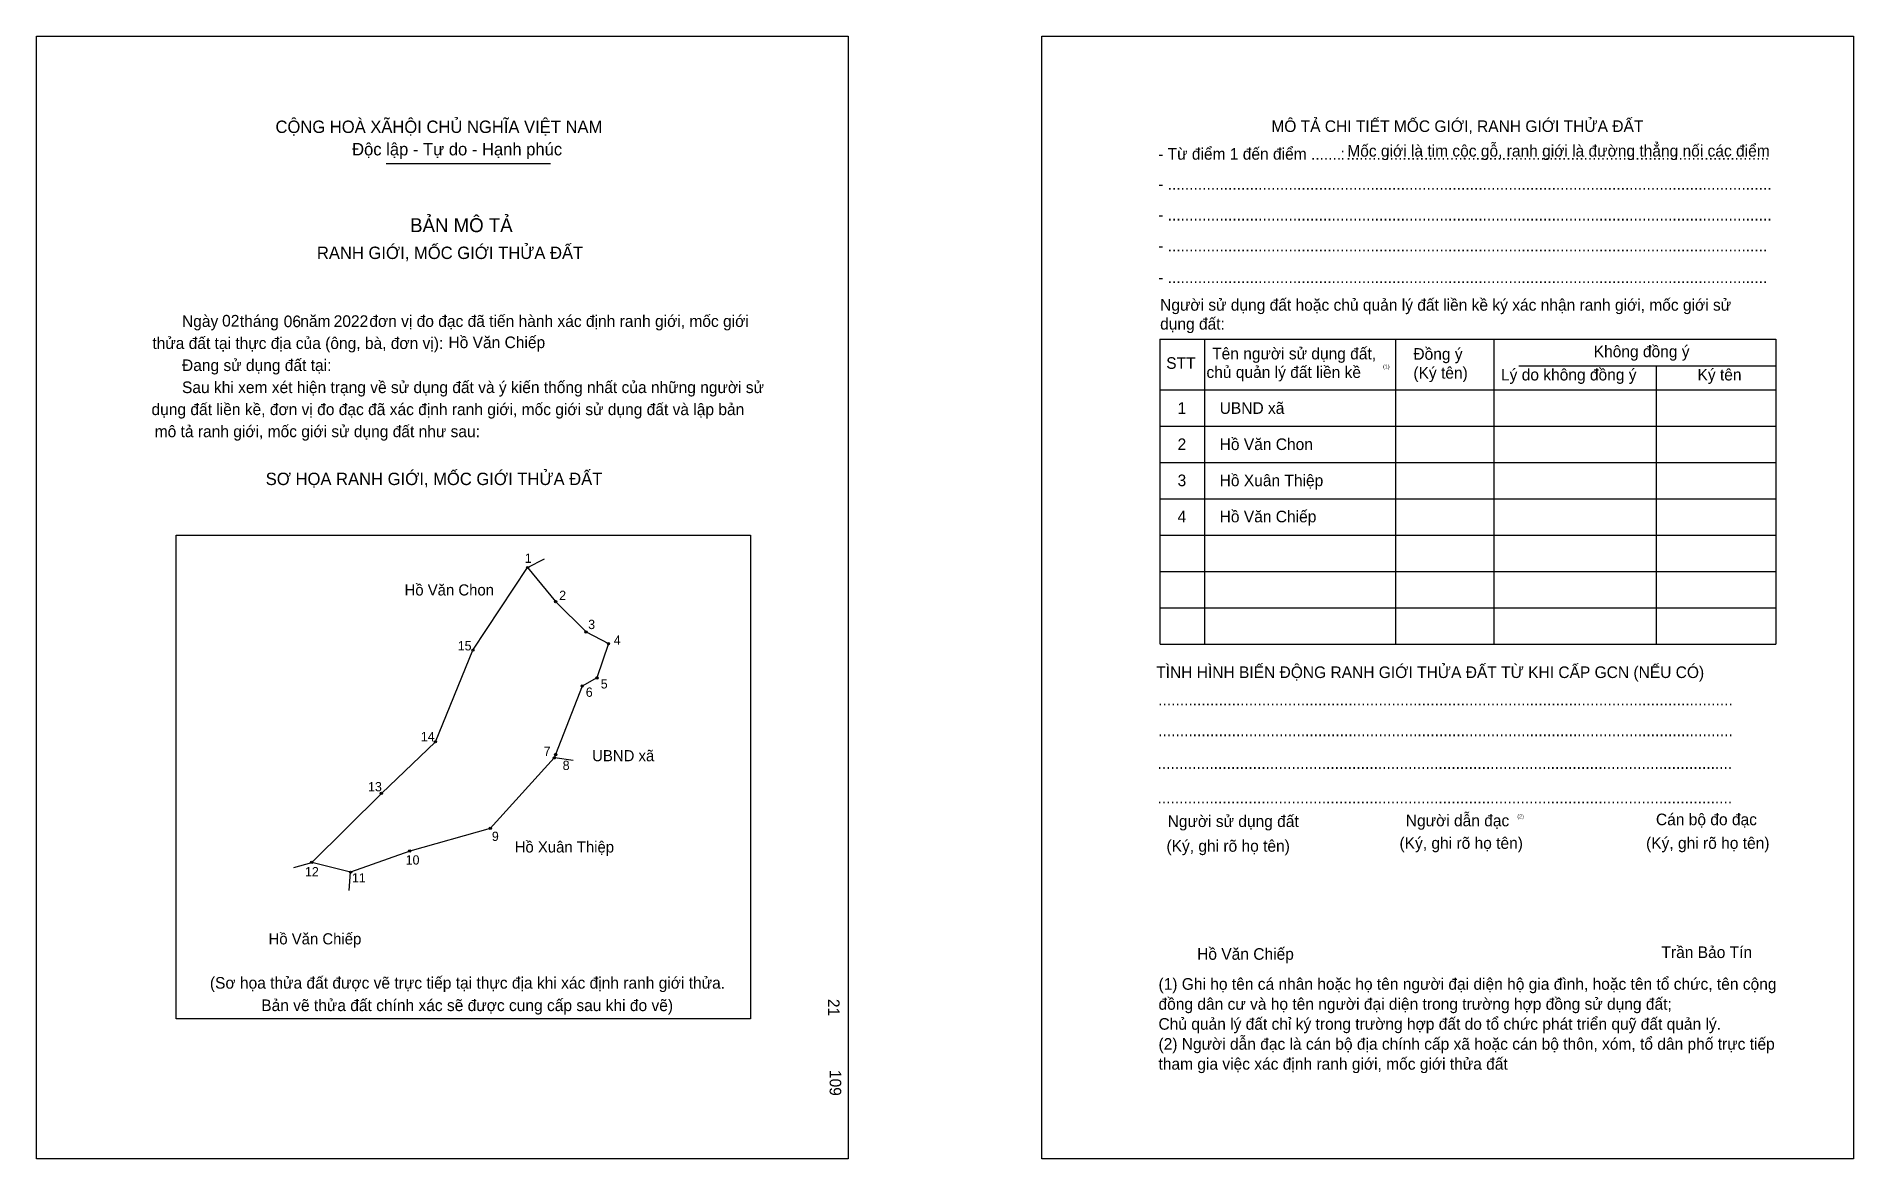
# Model space of a CAD drawing. Extents: x 547961 to 548569, y 1825328 to 1825704.
import ezdxf

# ---------------------------------------------------------------- set-up
doc = ezdxf.new("R2010")
doc.units = 0
for name, color, linetype in [('bmtKhungInTrang1', 7, 'Continuous'), ('bmtKhungInTrang2', 7, 'Continuous'), ('bmtNoiDung', 7, 'Continuous'), ('bmtTemplate', 7, 'Continuous'), ('CanhThua', 7, 'Continuous'), ('MocDinhThua', 7, 'Continuous'), ('RauThua', 7, 'Continuous'), ('SoHieuDinhThua', 7, 'Continuous'), ('TenChuLanCan', 7, 'Continuous')]:
    doc.layers.add(name, color=color, linetype=linetype)

msp = doc.modelspace()

# ---------------------------------------------------------------- linework, layer by layer
at = {"layer": 'bmtKhungInTrang1'}
msp.add_lwpolyline([(547961.38, 1825704.11), (548233, 1825704.11), (548233, 1825328.42), (547961.38, 1825328.42)], close=True, dxfattribs=at)
at = {"layer": 'bmtKhungInTrang2'}
msp.add_lwpolyline([(548297.77, 1825704.11), (548569.4, 1825704.11), (548569.4, 1825328.42), (548297.77, 1825328.42)], close=True, dxfattribs=at)
at = {"layer": 'bmtTemplate'}
for p, q in [((548078.43, 1825661.53), (548133.36, 1825661.53)), ((548352.26, 1825602.78), (548352.26, 1825500.65)), ((548416.16, 1825602.78), (548416.16, 1825500.65)), ((548449.03, 1825602.9), (548449.03, 1825500.65)), ((548543.39, 1825602.78), (548543.39, 1825500.65)), ((548457.37, 1825593.78), (548543.39, 1825593.78)), ((548337.37, 1825585.76), (548543.39, 1825585.76)), ((548337.37, 1825573.6), (548543.39, 1825573.6)), ((548337.37, 1825561.44), (548543.39, 1825561.44)), ((548337.37, 1825549.28), (548543.39, 1825549.28)), ((548337.37, 1825537.12), (548543.39, 1825537.12)), ((548337.37, 1825524.96), (548543.39, 1825524.96)), ((548337.37, 1825512.81), (548543.39, 1825512.81)), ((548337.37, 1825500.65), (548543.39, 1825500.65))]:
    msp.add_line(p, q, dxfattribs=at)
for points in [[(548337.24, 1825602.78), (548543.39, 1825602.78)], [(548337.24, 1825602.78), (548337.24, 1825500.65)], [(548503.29, 1825593.66), (548503.29, 1825500.65)]]:
    msp.add_lwpolyline(points, dxfattribs=at)
msp.add_lwpolyline([(548008.11, 1825375.21), (548008.11, 1825537.11), (548200.3, 1825537.11), (548200.3, 1825375.21)], close=True, dxfattribs=at)
at = {"layer": 'CanhThua'}
for p, q in [((548107.43, 1825498.65), (548125.75, 1825526.32)), ((548125.75, 1825526.32), (548135.09, 1825514.89)), ((548135.09, 1825514.89), (548145.28, 1825504.74)), ((548145.28, 1825504.74), (548152.8, 1825500.84)), ((548094.9, 1825467.97), (548107.43, 1825498.65)), ((548152.8, 1825500.84), (548148.95, 1825489.35)), ((548143.98, 1825486.63), (548135.1, 1825463.66)), ((548148.95, 1825489.35), (548143.98, 1825486.63)), ((548076.83, 1825450.71), (548094.9, 1825467.97)), ((548134.65, 1825462.58), (548113.26, 1825438.96)), ((548135.1, 1825463.66), (548134.65, 1825462.58)), ((548053.51, 1825427.59), (548076.83, 1825450.71)), ((548113.26, 1825438.96), (548086.3, 1825431.38)), ((548086.3, 1825431.38), (548066.53, 1825424.32)), ((548066.53, 1825424.32), (548053.51, 1825427.59))]:
    msp.add_line(p, q, dxfattribs=at)
at = {"layer": 'MocDinhThua'}
for centre in [(548125.75, 1825526.32), (548135.09, 1825514.89), (548145.28, 1825504.74), (548107.43, 1825498.65), (548152.8, 1825500.84), (548148.95, 1825489.35), (548143.98, 1825486.63), (548094.9, 1825467.97), (548134.65, 1825462.58), (548135.1, 1825463.66), (548076.83, 1825450.71), (548113.26, 1825438.96), (548086.3, 1825431.38), (548053.51, 1825427.59), (548066.53, 1825424.32)]:
    msp.add_circle(centre, 0.373, dxfattribs=at)
at = {"layer": 'RauThua'}
for p, q in [((548125.75, 1825526.32), (548131.37, 1825529.26)), ((548134.65, 1825462.58), (548134.8, 1825462.76)), ((548134.8, 1825462.76), (548141.03, 1825461.78)), ((548047.56, 1825425.91), (548053.51, 1825427.59)), ((548066.01, 1825418.14), (548066.53, 1825424.32))]:
    msp.add_line(p, q, dxfattribs=at)

# ---------------------------------------------------------------- texts
at = {"layer": 'bmtNoiDung'}
for s, height, p in [('02', 3.886, (548023.53, 1825606.97)), ('06', 3.886, (548044.14, 1825606.75)), ('2022', 3.886, (548060.86, 1825606.84)), ('Hồ Văn Chiếp', 3.8865, (548099.26, 1825599.74)), ('1', 3.89, (548343.21, 1825577.74)), ('UBND xã ', 3.886, (548357.28, 1825577.74)), ('2', 3.89, (548343.21, 1825565.63)), ('Hồ Văn Chon ', 3.8865, (548357.28, 1825565.63)), ('3', 3.89, (548343.21, 1825553.53)), ('Hồ Xuân Thiệp ', 3.8865, (548357.28, 1825553.53)), ('4', 3.89, (548343.21, 1825541.43)), ('Hồ Văn Chiếp ', 3.8865, (548357.28, 1825541.43)), ('Hồ Văn Chiếp', 3.8865, (548349.75, 1825395))]:
    msp.add_text(s, height=height, dxfattribs=at).set_placement(p)
for s, p in [('21', (548226.24, 1825381.9)), ('109', (548226.79, 1825358.12))]:
    msp.add_text(s, height=3.886, rotation=270, dxfattribs=at).set_placement(p)
at = {"layer": 'bmtTemplate'}
for s, height, p in [('CỘNG HOÀ XÃHỘI CHỦ NGHĨA VIỆT NAM', 4.1455, (548041.39, 1825671.76)), ('MÔ TẢ CHI TIẾT MỐC GIỚI, RANH GIỚI THỬA ĐẤT', 3.885, (548374.58, 1825672.09)), ('Độc lập - Tự do - Hạnh phúc', 4.1455, (548067.02, 1825664.26)), ('- Từ điểm 1 đến điểm .......', 3.885, (548336.71, 1825662.82)), (':', 3.88, (548397.74, 1825662.82)), ('Mốc giới là tim cộc gỗ, ranh giới là đường thẳng nối các điểm', 3.885, (548399.98, 1825663.85)), ('..................................................................................................', 3.885, (548399.66, 1825662.82)), ('- ............................................................................................................................................', 3.88497, (548336.71, 1825652.75)), ('BẢN MÔ TẢ', 4.664, (548086.43, 1825638.57)), ('- ............................................................................................................................................', 3.88497, (548336.71, 1825642.42)), ('RANH GIỚI, MỐC GIỚI THỬA ĐẤT', 4.1455, (548055.25, 1825629.57)), ('- ...........................................................................................................................................', 3.88497, (548336.71, 1825632.09)), ('- ...........................................................................................................................................', 3.88497, (548336.71, 1825621.51)), ('Ngày     tháng     năm         đơn vị đo đạc đã tiến hành xác định ranh giới, mốc giới ', 3.8865, (548010.11, 1825606.84)), ('Người sử dụng đất hoặc chủ quản lý đất liền kề ký xác nhận ranh giới, mốc giới sử', 3.885, (548337.37, 1825612.27)), ('dụng đất:', 3.885, (548337.37, 1825605.94)), ('thửa đất tại thực địa của (ông, bà, đơn vị):', 3.8865, (548000.2, 1825599.46)), ('Tên người sử dụng đất,', 3.885, (548354.77, 1825595.97)), ('Đồng ý', 3.885, (548422.1, 1825595.85)), ('Không đồng ý', 3.885, (548482.43, 1825596.7)), ('Đang sử dụng đất tại:', 3.8865, (548010.11, 1825592.07)), ('STT', 3.885, (548339.4, 1825592.81)), ('chủ quản lý đất liền kề', 3.885, (548352.87, 1825589.76)), ('(1)', 1.295, (548411.95, 1825592.95)), ('(Ký tên)', 3.885, (548422.1, 1825589.53)), ('Lý do không đồng ý', 3.885, (548451.41, 1825588.92)), ('Ký tên', 3.885, (548517.16, 1825588.92)), ('Sau khi xem xét hiện trạng về sử dụng đất và ý kiến thống nhất của những người sử ', 3.8865, (548010.11, 1825584.69)), ('dụng đất liền kề, đơn vị đo đạc đã xác định ranh giới, mốc giới sử dụng đất và lập bản', 3.8865, (547999.91, 1825577.31)), ('mô tả ranh giới, mốc giới sử dụng đất như sau:', 3.8865, (548000.98, 1825569.93)), ('SƠ HỌA RANH GIỚI, MỐC GIỚI THỬA ĐẤT', 4.1455, (548038.12, 1825553.9)), ('TÌNH HÌNH BIẾN ĐỘNG RANH GIỚI THỬA ĐẤT TỪ KHI CẤP GCN (NẾU CÓ)', 3.885, (548336.05, 1825489.31)), ('.....................................................................................................................................', 3.8908, (548336.71, 1825480.17)), ('.....................................................................................................................................', 3.8908, (548336.71, 1825469.83)), ('.....................................................................................................................................', 3.8908, (548336.51, 1825458.89)), ('.....................................................................................................................................', 3.8908, (548336.51, 1825447.34)), ('Người sử dụng đất', 3.885, (548339.88, 1825439.44)), ('Người dẫn đạc', 3.885, (548419.56, 1825439.68)), ('(2)', 1.295, (548456.87, 1825442.36)), ('Cán bộ đo đạc', 3.885, (548503.25, 1825440.04)), ('(Ký, ghi rõ họ tên)', 3.885, (548339.48, 1825431.17)), ('(Ký, ghi rõ họ tên)', 3.885, (548417.45, 1825432.14)), ('(Ký, ghi rõ họ tên)', 3.885, (548499.95, 1825432.14)), ('Trần Bảo Tín', 3.885, (548505.1, 1825395.58)), ('(Sơ họa thửa đất được vẽ trực tiếp tại thực địa khi xác định ranh giới thửa.', 3.8865, (548019.44, 1825385.33)), ('(1) Ghi họ tên cá nhân hoặc họ tên người đại diện hộ gia đình, hoặc tên tổ chức, tên cộng', 3.885, (548336.82, 1825384.96)), ('Bản vẽ thửa đất chính xác sẽ được cung cấp sau khi đo vẽ)', 3.8865, (548036.63, 1825377.82)), ('đồng dân cư và họ tên người đại diện trong trường hợp đồng sử dụng đất;', 3.885, (548336.82, 1825378.27)), ('Chủ quản lý đất chỉ ký trong trường hợp đất do tổ chức phát triển quỹ đất quản lý.', 3.885, (548336.82, 1825371.58)), ('(2) Người dẫn đạc là cán bộ địa chính cấp xã hoặc cán bộ thôn, xóm, tổ dân phố trực tiếp', 3.885, (548336.82, 1825364.89)), ('tham gia việc xác định ranh giới, mốc giới thửa đất', 3.885, (548336.82, 1825358.21))]:
    msp.add_text(s, height=height, dxfattribs=at).set_placement(p)
at = {"layer": 'SoHieuDinhThua'}
for s, height, p in [('1', 3.11, (548124.78, 1825527.87)), ('2', 3.11, (548136.3, 1825515.42)), ('3', 3.11, (548146, 1825505.7)), ('15', 3.106, (548102.36, 1825498.55)), ('4', 3.11, (548154.58, 1825500.46)), ('6', 3.11, (548145.21, 1825483.03)), ('5', 3.11, (548150.21, 1825485.81)), ('14', 3.106, (548090.03, 1825468.17)), ('7', 3.11, (548131.11, 1825463.26)), ('8', 3.11, (548137.47, 1825458.53)), ('13', 3.106, (548072.35, 1825451.38)), ('9', 3.11, (548113.78, 1825434.77)), ('10', 3.106, (548084.94, 1825426.87)), ('12', 3.106, (548051.25, 1825422.93)), ('11', 3.106, (548066.97, 1825420.87))]:
    msp.add_text(s, height=height, dxfattribs=at).set_placement(p)
at = {"layer": 'TenChuLanCan'}
for s, height, p in [('Hồ Văn Chon', 3.7271, (548084.57, 1825516.94)), ('UBND xã', 3.727, (548147.34, 1825461.45)), ('Hồ Xuân Thiệp', 3.7271, (548121.42, 1825430.91)), ('Hồ Văn Chiếp', 3.7271, (548039.07, 1825400.15))]:
    msp.add_text(s, height=height, dxfattribs=at).set_placement(p)

doc.saveas('drawing.dxf')
